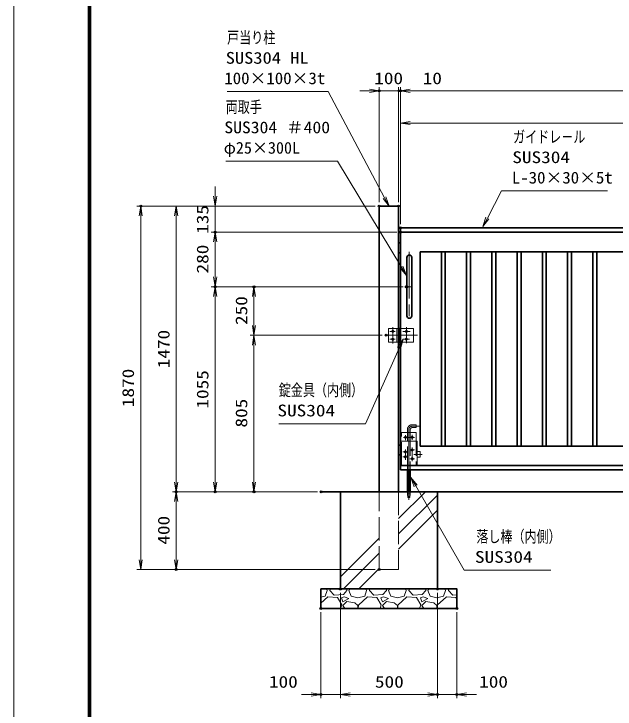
# Model space of a CAD drawing. Units: millimetres at full size, sheet at 1:20. Extents: x -5940 to 5940, y -4200 to 4200.
# Drawn here: x -5940 to -2846, y -2222 to 1354 of the extents above; entities that cross this region are included whole.
import ezdxf
from ezdxf.enums import TextEntityAlignment as Align

# ---------------------------------------------------------------- set-up
doc = ezdxf.new("R2010")
doc.units = ezdxf.units.MM
doc.header["$LTSCALE"] = 20
doc.header["$PDMODE"] = 32
doc.header["$PDSIZE"] = 10
doc.linetypes.add('DASHED', pattern=[7.5, 6, -1.5])
doc.linetypes.add('USER1', pattern=[18, 12, -1.5, 3, -1.5])
for name, color, linetype, lineweight in [('0-0_D-TTL', 7, 'Continuous', 18), ('0-1_軸線', 200, 'USER1', 15), ('0-2_寸法線', 4, 'Continuous', 18), ('0-3_0', 7, 'Continuous', 18), ('0-5_外形線', 7, 'Continuous', 35), ('0-6_隠れ線', 140, 'DASHED', 18), ('0-7_細線', 2, 'Continuous', 35), ('0-C_ハッチング', 253, 'Continuous', 13)]:
    doc.layers.add(name, color=color, linetype=linetype, lineweight=lineweight)
doc.layers.add('0-4_Defpoints', color=7, linetype='Continuous')
doc.styles.add('ＭＳ ゴシック', font='')
doc.styles.get('ＭＳ ゴシック').set_extended_font_data('MS Gothic')

# ---------------------------------------------------------------- blocks, each defined once
blk = doc.blocks.new('_Open')
at = {"layer": '0-3_0'}
blk.add_line((-20, 3.333), (0, 0), dxfattribs=at)
blk.add_lwpolyline([(-20, -3.333), (0, 0), (-20, 0)], dxfattribs=at)
blk = doc.blocks.new('_DOTSMALL')
at = {"layer": '0-3_0'}
for points in [[(0, 0), (-2.5, 0), (-2.48, 0.313)], [(0, 0), (-2.48, -0.313), (-2.5, 0)], [(0, 0), (-2.48, 0.313), (-2.421, 0.622)], [(0, 0), (-2.421, -0.622), (-2.48, -0.313)], [(0, 0), (-2.421, 0.622), (-2.324, 0.92)], [(0, 0), (-2.324, -0.92), (-2.421, -0.622)], [(0, 0), (-2.324, 0.92), (-2.191, 1.204)], [(0, 0), (-2.191, -1.204), (-2.324, -0.92)], [(0, 0), (-2.191, 1.204), (-2.023, 1.469)], [(0, 0), (-2.023, -1.469), (-2.191, -1.204)], [(0, 0), (-2.023, 1.469), (-1.822, 1.711)], [(0, 0), (-1.822, -1.711), (-2.023, -1.469)], [(0, 0), (-1.822, 1.711), (-1.594, 1.926)], [(0, 0), (-1.594, -1.926), (-1.822, -1.711)], [(0, 0), (-1.594, 1.926), (-1.34, 2.111)], [(0, 0), (-1.34, -2.111), (-1.594, -1.926)], [(0, 0), (-1.34, 2.111), (-1.064, 2.262)], [(0, 0), (-1.064, -2.262), (-1.34, -2.111)], [(0, 0), (-1.064, 2.262), (-0.773, 2.378)], [(0, 0), (-0.773, -2.378), (-1.064, -2.262)], [(0, 0), (-0.773, 2.378), (-0.468, 2.456)], [(0, 0), (-0.468, -2.456), (-0.773, -2.378)], [(0, 0), (-0.468, 2.456), (-0.157, 2.495)], [(0, 0), (-0.157, -2.495), (-0.468, -2.456)], [(0, 0), (-0.157, 2.495), (0.157, 2.495)], [(0, 0), (0.157, -2.495), (-0.157, -2.495)], [(0, 0), (0.157, 2.495), (0.468, 2.456)], [(0, 0), (0.468, 2.456), (0.773, 2.378)], [(0, 0), (0.773, 2.378), (1.064, 2.262)], [(0, 0), (1.064, 2.262), (1.34, 2.111)], [(0, 0), (1.34, 2.111), (1.594, 1.926)], [(0, 0), (1.594, 1.926), (1.822, 1.711)], [(0, 0), (1.822, 1.711), (2.023, 1.469)], [(0, 0), (2.023, 1.469), (2.191, 1.204)], [(0, 0), (2.191, 1.204), (2.324, 0.92)], [(0, 0), (2.324, 0.92), (2.421, 0.622)], [(0, 0), (2.421, 0.622), (2.48, 0.313)], [(0, 0), (2.48, 0.313), (2.5, 0)], [(0, 0), (0.468, -2.456), (0.157, -2.495)], [(0, 0), (0.773, -2.378), (0.468, -2.456)], [(0, 0), (1.064, -2.262), (0.773, -2.378)], [(0, 0), (1.34, -2.111), (1.064, -2.262)], [(0, 0), (1.594, -1.926), (1.34, -2.111)], [(0, 0), (1.822, -1.711), (1.594, -1.926)], [(0, 0), (2.023, -1.469), (1.822, -1.711)], [(0, 0), (2.191, -1.204), (2.023, -1.469)], [(0, 0), (2.324, -0.92), (2.191, -1.204)], [(0, 0), (2.421, -0.622), (2.324, -0.92)], [(0, 0), (2.48, -0.313), (2.421, -0.622)], [(0, 0), (2.5, 0), (2.48, -0.313)]]:
    blk.add_solid(points, dxfattribs=at)
blk = doc.blocks.new('S19')
at = {"layer": '0-2_寸法線'}
for points in [[(8829764.4, 2972042.6), (8818837.2, 2972042.6), (8817389.1, 2969254.2), (8816928.2, 2968366.7)], [(8817241.2, 2969331), (8816928.2, 2968366.7), (8817537, 2969177.4)]]:
    blk.add_lwpolyline(points, dxfattribs=at)
at = {"layer": '0-2_寸法線', "color": 254, "style": 'ＭＳ ゴシック'}
for s, width, p in [('ガイドレ－ル', 0.75, (8820034.8, 2976639.5)), ('SUS304', 1.2, (8819953.2, 2974539.5)), ('L-30×30×5t', 1.05, (8819905.2, 2972439.5))]:
    blk.add_text(s, height=1212, dxfattribs=dict(at, width=width)).set_placement(p, align=Align.BOTTOM_LEFT)
blk = doc.blocks.new('S21')
at = {"layer": '0-2_寸法線'}
for points in [[(8790595.3, 2982264), (8800994.5, 2982264), (8806796.9, 2971346.5), (8807266.2, 2970463.5)], [(8806649.8, 2971268.3), (8807266.2, 2970463.5), (8806944.1, 2971424.7)]]:
    blk.add_lwpolyline(points, dxfattribs=at)
at = {"layer": '0-2_寸法線', "color": 254, "style": 'ＭＳ ゴシック'}
for s, width, p in [('戸当り柱', 0.75, (8790595.3, 2986860.8)), ('SUS304 HL', 1.15, (8790451.3, 2984760.8)), ('100×100×3t', 1.05, (8790307.3, 2982660.8))]:
    blk.add_text(s, height=1212, dxfattribs=dict(at, width=width)).set_placement(p, align=Align.BOTTOM_LEFT)
blk = doc.blocks.new('S22')
at = {"layer": '0-2_寸法線'}
for points in [[(8790448.9, 2975113.1), (8801971.3, 2975113.1), (8808535.1, 2964205.9), (8809050.8, 2963349.1)], [(8808392.3, 2964120), (8809050.8, 2963349.1), (8808677.9, 2964291.8)]]:
    blk.add_lwpolyline(points, dxfattribs=at)
at = {"layer": '0-2_寸法線', "color": 254, "style": 'ＭＳ ゴシック'}
for s, width, p in [('両取手', 0.75, (8790448.9, 2979709.9)), ('SUS304 ＃400', 1.1, (8790304.9, 2977609.9))]:
    blk.add_text(s, height=1212, dxfattribs=dict(at, width=width)).set_placement(p, align=Align.BOTTOM_LEFT)
blk.add_text('φ25×300L', height=1212, dxfattribs=at).set_placement((8790247.3, 2975509.9), align=Align.BOTTOM_LEFT)
blk = doc.blocks.new('S23')
at = {"layer": '0-2_寸法線'}
for points in [[(8823911.5, 2933020.5), (8814990.7, 2933020.5), (8810007, 2941689.8), (8809508.6, 2942556.8)], [(8810151.5, 2941772.9), (8809508.6, 2942556.8), (8809862.5, 2941606.8)]]:
    blk.add_lwpolyline(points, dxfattribs=at)
at = {"layer": '0-2_寸法線', "color": 254, "style": 'ＭＳ ゴシック'}
for s, width, p in [('落し棒（内側）', 0.75, (8816250.7, 2935517.4)), ('SUS304', 1.2, (8816106.7, 2933417.4))]:
    blk.add_text(s, height=1212, dxfattribs=dict(at, width=width)).set_placement(p, align=Align.BOTTOM_LEFT)
blk = doc.blocks.new('S24')
at = {"layer": '0-2_寸法線'}
for points in [[(8795916.1, 2948085.8), (8804836.9, 2948085.8), (8808295, 2955874), (8808700.8, 2956788)], [(8808447.3, 2955806.4), (8808700.8, 2956788), (8808142.7, 2955941.6)]]:
    blk.add_lwpolyline(points, dxfattribs=at)
at = {"layer": '0-2_寸法線', "color": 254, "style": 'ＭＳ ゴシック'}
for s, width, p in [('錠金具（内側）', 0.75, (8795916.1, 2950582.7)), ('SUS304', 1.2, (8795772.1, 2948482.7))]:
    blk.add_text(s, height=1212, dxfattribs=dict(at, width=width)).set_placement(p, align=Align.BOTTOM_LEFT)

msp = doc.modelspace()

# ---------------------------------------------------------------- linework, layer by layer
at = {"layer": '0-0_D-TTL'}
for points in [[(-5940, -4200), (5940, -4200), (5940, 4200), (-5940, 4200)], [(-5558.14, 3889.71), (5558.14, 3889.71), (5558.14, -3888.86), (-5558.14, -3888.86)], [(-5554.61, 3886.18), (5554.61, 3886.18), (5554.61, -3885.32), (-5554.61, -3885.32)], [(-5551.07, 3882.64), (5551.07, 3882.64), (5551.07, -3881.79), (-5551.07, -3881.79)], [(-5547.54, 3879.11), (5547.54, 3879.11), (5547.54, -3878.25), (-5547.54, -3878.25)], [(-5544, 3875.57), (5544, 3875.57), (5544, -3874.71), (-5544, -3874.71)]]:
    msp.add_lwpolyline(points, close=True, dxfattribs=at)
at = {"layer": '0-1_軸線'}
for p, q in [((-3904.75, 129.45), (-3904.75, -228.05)), ((-3918.5, -49.3), (-3891, -49.3)), ((-3977.22, -279.3), (-4005.43, -279.3)), ((-3989.75, -341.54), (-3989.75, -256.91)), ((-3899.65, -279.3), (-3938.43, -279.3)), ((-3919.75, -258.09), (-3919.75, -340.37)), ((-3949.75, -299.3), (-4024.24, -299.3)), ((-3862.03, -299.3), (-3949.75, -299.3)), ((-3904.35, -319.3), (-3937.26, -319.3)), ((-3907.25, -784.3), (-3907.25, -969.3)), ((-3889.75, -766.8), (-3845.4, -766.8)), ((-3924.75, -839.38), (-3924.75, -812.38)), ((-3889.75, -837.35), (-3889.75, -811.71)), ((-3935.31, -824.3), (-3878.61, -824.3)), ((-3924.75, -940.62), (-3924.75, -887.3)), ((-3902.24, -889.3), (-3877.94, -889.3)), ((-3889.75, -947.37), (-3889.75, -876.5)), ((-3938.01, -924.3), (-3913.03, -924.3)), ((-3937.33, -899.3), (-3912.36, -899.3)), ((-3882.14, -911.8), (-3838.05, -911.8)), ((-3902.24, -934.3), (-3878.61, -934.3)), ((-3907.25, -969.3), (-3907.25, -1146.03))]:
    msp.add_line(p, q, dxfattribs=at)
msp.add_arc((-3889.75, -784.3), 17.5, 90, 180, dxfattribs=at)
at = {"layer": '0-2_寸法線'}
for p, q in [((-4059.75, 385.7), (-4059.75, 977.89)), ((-3959.75, 385.7), (-3959.75, 977.89)), ((-3959.75, 385.7), (-3959.75, 977.89)), ((-3949.75, 273.2), (-3949.75, 977.89)), ((-3949.75, 273.2), (-3949.75, 977.89)), ((-4109.75, 957.89), (-4159.75, 957.89)), ((-3959.75, 957.89), (-4059.75, 957.89)), ((-3959.75, 957.89), (-3949.75, 957.89)), ((-3949.75, 957.89), (3250.25, 957.89)), ((-3899.75, 957.89), (-3849.75, 957.89)), ((-3949.75, 273.2), (-3949.75, 812.57)), ((-3949.75, 792.57), (2050.25, 792.57)), ((-4904.26, 415.7), (-4904.26, 465.7)), ((-4079.75, 365.7), (-5307.4, 365.7)), ((-5287.4, -1504.3), (-5287.4, 365.7)), ((-4079.75, 365.7), (-5124.26, 365.7)), ((-5104.26, 365.7), (-5104.26, -1104.3)), ((-4079.75, 365.7), (-4924.26, 365.7)), ((-4904.26, 365.7), (-4904.26, 230.7)), ((-3969.75, 230.7), (-4924.26, 230.7)), ((-3969.75, 230.7), (-4924.26, 230.7)), ((-4904.26, 230.7), (-4904.26, -49.3)), ((-4904.26, 180.7), (-4904.26, 130.7)), ((-3937.25, -49.3), (-4924.26, -49.3)), ((-3940.25, -49.3), (-4924.26, -49.3)), ((-4904.26, -49.3), (-4904.26, -1104.3)), ((-3940.25, -49.3), (-4724.26, -49.3)), ((-4704.26, -299.3), (-4704.26, -49.3)), ((-4044.24, -299.3), (-4724.26, -299.3)), ((-4044.24, -299.3), (-4724.26, -299.3)), ((-4704.26, -299.3), (-4704.26, -1104.3)), ((-4378.17, -1104.3), (-5124.26, -1104.3)), ((-4378.17, -1104.3), (-5124.26, -1104.3)), ((-5104.26, -1104.3), (-5104.26, -1504.3)), ((-4378.17, -1104.3), (-4924.26, -1104.3)), ((-4378.17, -1104.3), (-4724.26, -1104.3)), ((-4079.75, -1504.3), (-5307.4, -1504.3)), ((-4079.75, -1504.3), (-5124.26, -1504.3)), ((-4259.75, -1624.3), (-4259.75, -2166.56)), ((-4259.75, -1624.3), (-4259.75, -2166.56)), ((-3759.75, -1624.3), (-3759.75, -2166.56)), ((-3759.75, -1624.3), (-3759.75, -2166.56)), ((-4359.75, -1724.3), (-4359.75, -2166.56)), ((-3659.75, -1724.3), (-3659.75, -2166.56)), ((-4409.75, -2146.56), (-4459.75, -2146.56)), ((-4259.75, -2146.56), (-4359.75, -2146.56)), ((-4259.75, -2146.56), (-3759.75, -2146.56)), ((-4209.75, -2146.56), (-4159.75, -2146.56)), ((-3809.75, -2146.56), (-3859.75, -2146.56)), ((-3759.75, -2146.56), (-3659.75, -2146.56)), ((-3609.75, -2146.56), (-3559.75, -2146.56))]:
    msp.add_line(p, q, dxfattribs=at)
at = {"layer": '0-4_Defpoints'}
for p in [(-4059.75, 957.89), (-3949.75, 957.89), (-5287.4, 365.7), (-4059.75, 365.7), (-4059.75, 365.7), (-3959.75, 365.7), (-3949.75, 253.2), (-4904.26, 230.7), (-3949.75, 230.7), (-4904.26, -49.3), (-4704.26, -49.3), (-3920.25, -49.3), (-3917.25, -49.3), (-4024.24, -299.3), (-5104.26, -1104.3), (-4904.26, -1104.3), (-4704.26, -1104.3), (-4358.17, -1104.3), (-5104.26, -1504.3), (-4059.75, -1504.3), (-4259.75, -1604.3), (-3759.75, -1604.3), (-4359.75, -1704.3), (-3659.75, -1704.3), (-4359.75, -2146.56), (-3759.75, -2146.56), (-3659.75, -2146.56)]:
    msp.add_point(p, dxfattribs=at)
at = {"layer": '0-5_外形線'}
for p, q in [((-4059.75, 365.7), (-4059.75, -1104.3)), ((-3959.75, 365.7), (-4059.75, 365.7)), ((-3959.75, -1104.3), (-3959.75, 365.7)), ((2050.25, 253.2), (-3949.75, 253.2)), ((-3949.75, 230.7), (-3949.75, 253.2)), ((-3949.75, 230.7), (2050.25, 230.7)), ((-3949.75, -969.3), (-3949.75, 230.7)), ((-3849.75, 130.7), (2050.25, 130.7)), ((-3849.75, -869.3), (-3849.75, 130.7)), ((-3739.75, -869.3), (-3739.75, 130.7)), ((-3719.75, -869.3), (-3719.75, 130.7)), ((-3609.75, -869.3), (-3609.75, 130.7)), ((-3589.75, -869.3), (-3589.75, 130.7)), ((-3479.75, -869.3), (-3479.75, 130.7)), ((-3459.75, -869.3), (-3459.75, 130.7)), ((-3349.75, -869.3), (-3349.75, 130.7)), ((-3329.75, -869.3), (-3329.75, 130.7)), ((-3219.75, -869.3), (-3219.75, 130.7)), ((-3199.75, -869.3), (-3199.75, 130.7)), ((-3089.75, -869.3), (-3089.75, 130.7)), ((-3069.75, -869.3), (-3069.75, 130.7)), ((-2959.75, -869.3), (-2959.75, 130.7)), ((-2939.75, -869.3), (-2939.75, 130.7)), ((-3917.25, 100.7), (-3917.25, -199.3)), ((-3892.25, 100.7), (-3892.25, -199.3)), ((-3957.75, -264.3), (-3957.75, -334.3)), ((-3949.75, -264.3), (-3957.75, -264.3)), ((-3949.75, -334.3), (-3957.75, -334.3)), ((2050.25, -869.3), (-3849.75, -869.3)), ((-3949.75, -969.3), (2050.25, -969.3)), ((-3949.75, -991.8), (-3949.75, -969.3)), ((-3849.75, -991.8), (-3949.75, -991.8)), ((-3914.75, -1104.3), (-3914.75, -991.8)), ((-3899.75, -1104.3), (-3899.75, -991.8)), ((-3849.75, -991.8), (2050.25, -991.8)), ((-4358.17, -1104.3), (3450.25, -1104.3))]:
    msp.add_line(p, q, dxfattribs=at)
for points in [[(-3949.75, 175.7), (-3959.75, 175.7), (-3959.75, 125.7), (-3949.75, 125.7)], [(-3949.75, -864.3), (-3959.75, -864.3), (-3959.75, -914.3), (-3949.75, -914.3)]]:
    msp.add_lwpolyline(points, close=True, dxfattribs=at)
for centre, start, end in [((-3904.75, 100.7), 0, 180), ((-3904.75, -199.3), 180, 0)]:
    msp.add_arc(centre, 12.5, start, end, dxfattribs=at)
at = {"layer": '0-6_隠れ線'}
for p, q in [((-4012.75, -334.3), (-4012.75, -264.3)), ((-4012.75, -264.3), (-3962.75, -264.3)), ((-3968.75, -264.3), (-3968.75, -334.3)), ((-3962.75, -264.3), (-3962.75, -334.3)), ((-3882.75, -264.3), (-3949.75, -264.3)), ((-3948.75, -264.3), (-3948.75, -334.3)), ((-3882.75, -264.3), (-3882.75, -334.3)), ((-3977.22, -319.3), (-4004.26, -319.3)), ((-3962.75, -334.3), (-4012.75, -334.3)), ((-3882.75, -334.3), (-3949.75, -334.3)), ((-3914.75, -784.3), (-3914.75, -799.3)), ((-3899.75, -784.3), (-3899.75, -799.3)), ((-3869.75, -759.3), (-3889.75, -759.3)), ((-3869.75, -774.3), (-3889.75, -774.3)), ((-3869.75, -759.3), (-3869.75, -774.3)), ((-3944.75, -969.3), (-3944.75, -799.3)), ((-3944.75, -799.3), (-3869.75, -799.3)), ((-3914.75, -991.8), (-3914.75, -799.3)), ((-3899.75, -799.3), (-3899.75, -991.8)), ((-3869.75, -799.3), (-3869.75, -969.3)), ((-3944.75, -844.3), (-3869.75, -844.3)), ((-3869.75, -844.3), (-3864.75, -844.3)), ((-3864.75, -844.3), (-3864.75, -969.3)), ((-3864.75, -896.8), (-3849.75, -896.8)), ((-3849.75, -926.8), (-3864.75, -926.8)), ((-3849.75, -896.8), (-3849.75, -926.8)), ((-4059.75, -1504.3), (-4059.75, -1104.3)), ((-3959.75, -1104.3), (-3959.75, -1504.3)), ((-3914.75, -1114.3), (-3914.75, -1104.3)), ((-3899.75, -1114.3), (-3899.75, -1104.3)), ((-3899.75, -1114.3), (-3914.75, -1114.3)), ((-3914.75, -1114.3), (-3912.25, -1134.3)), ((-3912.25, -1134.3), (-3902.25, -1134.3)), ((-3902.25, -1134.3), (-3899.75, -1114.3)), ((-4059.75, -1504.3), (-3959.75, -1504.3))]:
    msp.add_line(p, q, dxfattribs=at)
for centre in [(-3989.75, -279.3), (-3919.75, -279.3), (-3989.75, -319.3), (-3919.75, -319.3), (-3924.75, -824.3), (-3889.75, -824.3), (-3889.75, -889.3), (-3924.75, -899.3), (-3924.75, -924.3), (-3889.75, -934.3)]:
    msp.add_circle(centre, 5, dxfattribs=at)
for radius in [25, 10]:
    msp.add_arc((-3889.75, -784.3), radius, 90, 180, dxfattribs=at)
at = {"layer": '0-7_細線'}
for p, q in [((-4259.75, -1604.3), (-4259.75, -1104.3)), ((-3759.75, -1604.3), (-3759.75, -1104.3)), ((-3759.75, -1604.3), (-4259.75, -1604.3))]:
    msp.add_line(p, q, dxfattribs=at)
msp.add_lwpolyline([(-4359.75, -1704.3), (-3659.75, -1704.3), (-3659.75, -1604.3), (-4359.75, -1604.3)], close=True, dxfattribs=at)
at = {"layer": '0-C_ハッチング'}
for p, q in [((-3959.75, -1242.25), (-3821.8, -1104.3)), ((-3959.75, -1320.82), (-3759.75, -1120.82)), ((-3959.75, -1399.4), (-3759.75, -1199.4)), ((-4259.75, -1542.25), (-4059.75, -1342.25)), ((-4243.22, -1604.3), (-4059.75, -1420.82)), ((-4164.65, -1604.3), (-4059.75, -1499.4)), ((-4331.08, -1604.3), (-4327.53, -1612.01)), ((-4313.3, -1612.01), (-4310.41, -1604.3)), ((-4225.93, -1612.01), (-4227.47, -1604.3)), ((-4213.74, -1612.01), (-4210.43, -1604.3)), ((-4127.88, -1604.3), (-4124.33, -1612.01)), ((-4110.1, -1612.01), (-4107.21, -1604.3)), ((-4022.73, -1612.01), (-4024.27, -1604.3)), ((-4010.54, -1612.01), (-4007.23, -1604.3)), ((-3924.68, -1604.3), (-3921.13, -1612.01)), ((-3906.9, -1612.01), (-3904.01, -1604.3)), ((-3819.53, -1612.01), (-3821.07, -1604.3)), ((-3807.34, -1612.01), (-3804.03, -1604.3)), ((-3721.48, -1604.3), (-3717.93, -1612.01)), ((-3703.7, -1612.01), (-3700.81, -1604.3)), ((-4359.75, -1646.94), (-4337.69, -1640.45)), ((-4323.46, -1644.52), (-4359.75, -1677.64)), ((-4337.69, -1640.45), (-4327.53, -1612.01)), ((-4274.7, -1648.58), (-4323.46, -1644.52)), ((-4290.95, -1636.39), (-4313.3, -1612.01)), ((-4244.22, -1632.33), (-4290.95, -1636.39)), ((-4240.15, -1644.52), (-4254.38, -1650.61)), ((-4225.93, -1612.01), (-4244.22, -1632.33)), ((-4215.77, -1652.65), (-4240.15, -1644.52)), ((-4215.77, -1612.01), (-4203.58, -1640.45)), ((-4203.58, -1640.45), (-4169.03, -1650.61)), ((-4169.03, -1650.61), (-4134.49, -1640.45)), ((-4120.26, -1644.52), (-4167, -1687.19)), ((-4134.49, -1640.45), (-4124.33, -1612.01)), ((-4071.5, -1648.58), (-4120.26, -1644.52)), ((-4087.75, -1636.39), (-4110.1, -1612.01)), ((-4041.02, -1632.33), (-4087.75, -1636.39)), ((-4036.95, -1644.52), (-4051.18, -1650.61)), ((-4022.73, -1612.01), (-4041.02, -1632.33)), ((-4012.57, -1652.65), (-4036.95, -1644.52)), ((-4012.57, -1612.01), (-4000.38, -1640.45)), ((-4000.38, -1640.45), (-3965.83, -1650.61)), ((-3965.83, -1650.61), (-3931.29, -1640.45)), ((-3917.06, -1644.52), (-3963.8, -1687.19)), ((-3931.29, -1640.45), (-3921.13, -1612.01)), ((-3868.3, -1648.58), (-3917.06, -1644.52)), ((-3884.55, -1636.39), (-3906.9, -1612.01)), ((-3837.82, -1632.33), (-3884.55, -1636.39)), ((-3833.75, -1644.52), (-3847.98, -1650.61)), ((-3819.53, -1612.01), (-3837.82, -1632.33)), ((-3809.37, -1652.65), (-3833.75, -1644.52)), ((-3809.37, -1612.01), (-3797.18, -1640.45)), ((-3797.18, -1640.45), (-3762.63, -1650.61)), ((-3762.63, -1650.61), (-3728.09, -1640.45)), ((-3713.86, -1644.52), (-3760.6, -1687.19)), ((-3728.09, -1640.45), (-3717.93, -1612.01)), ((-3665.1, -1648.58), (-3713.86, -1644.52)), ((-3681.35, -1636.39), (-3703.7, -1612.01)), ((-3659.75, -1634.51), (-3681.35, -1636.39)), ((-4252.34, -1685.16), (-4274.7, -1648.58)), ((-4254.38, -1650.61), (-4246.25, -1670.93)), ((-4246.25, -1670.93), (-4215.77, -1652.65)), ((-4225.93, -1668.9), (-4246.25, -1689.22)), ((-4185.29, -1675), (-4225.93, -1668.9)), ((-4169.03, -1689.22), (-4185.29, -1675)), ((-4049.14, -1685.16), (-4071.5, -1648.58)), ((-4051.18, -1650.61), (-4043.05, -1670.93)), ((-4043.05, -1670.93), (-4012.57, -1652.65)), ((-4022.73, -1668.9), (-4043.05, -1689.22)), ((-3982.09, -1675), (-4022.73, -1668.9)), ((-3965.83, -1689.22), (-3982.09, -1675)), ((-3845.94, -1685.16), (-3868.3, -1648.58)), ((-3847.98, -1650.61), (-3839.85, -1670.93)), ((-3839.85, -1670.93), (-3809.37, -1652.65)), ((-3819.53, -1668.9), (-3839.85, -1689.22)), ((-3778.89, -1675), (-3819.53, -1668.9)), ((-3762.63, -1689.22), (-3778.89, -1675)), ((-3659.75, -1657.34), (-3665.1, -1648.58)), ((-4258.47, -1704.3), (-4252.34, -1685.16)), ((-4246.25, -1689.22), (-4236.2, -1704.3)), ((-4170.64, -1704.3), (-4169.03, -1701.41)), ((-4169.03, -1701.41), (-4169.03, -1689.22)), ((-4167, -1687.19), (-4167.81, -1704.3)), ((-4055.27, -1704.3), (-4049.14, -1685.16)), ((-4043.05, -1689.22), (-4033, -1704.3)), ((-3967.44, -1704.3), (-3965.83, -1701.41)), ((-3965.83, -1701.41), (-3965.83, -1689.22)), ((-3963.8, -1687.19), (-3964.61, -1704.3)), ((-3852.07, -1704.3), (-3845.94, -1685.16)), ((-3839.85, -1689.22), (-3829.8, -1704.3)), ((-3764.24, -1704.3), (-3762.63, -1701.41)), ((-3762.63, -1701.41), (-3762.63, -1689.22)), ((-3760.6, -1687.19), (-3761.41, -1704.3))]:
    msp.add_line(p, q, dxfattribs=at)

# ---------------------------------------------------------------- block references
at = {"layer": '0-2_寸法線'}
for name, p, xscale, yscale in [('S21', (-444372.3, -148158.7), 0.05, 0.05), ('_Open', (-4059.75, 957.89), 2.5, 2.5), ('_DOTSMALL', (-3959.75, 957.89), 2.5, 2.5), ('S22', (-444372.3, -148158.7), 0.05, 0.05), ('S19', (-444372.3, -148158.7), 0.05, 0.05), ('S24', (-444372.3, -148158.7), 0.05, 0.05), ('S23', (-444372.3, -148158.7), 0.05, 0.05), ('_Open', (-4359.75, -2146.56), 2.5, 2.5), ('_Open', (-3759.75, -2146.56), 2.5, 2.5), ('_Open', (-3759.75, -2146.56), 2.5, 2.5)]:
    msp.add_blockref(name, p, dxfattribs=dict(at, xscale=xscale, yscale=yscale))
at = {"layer": '0-2_寸法線', "xscale": 2.5, "yscale": 2.5}
for name, p, rotation in [('_Open', (-3949.75, 957.89), 180), ('_Open', (-3949.75, 957.89), 180), ('_DOTSMALL', (-3959.75, 957.89), 180), ('_Open', (-3949.75, 792.57), 180), ('_Open', (-4904.26, 365.7), 270), ('_Open', (-5287.4, 365.7), 90), ('_Open', (-5104.26, 365.7), 90), ('_Open', (-4904.26, 230.7), 90), ('_Open', (-4904.26, 230.7), 90), ('_Open', (-4904.26, -49.3), 270), ('_Open', (-4904.26, -49.3), 90), ('_Open', (-4704.26, -49.3), 90), ('_Open', (-4704.26, -299.3), 270), ('_Open', (-4704.26, -299.3), 90), ('_Open', (-5104.26, -1104.3), 270), ('_Open', (-4904.26, -1104.3), 270), ('_Open', (-4704.26, -1104.3), 270), ('_Open', (-5104.26, -1104.3), 90), ('_Open', (-5287.4, -1504.3), 270), ('_Open', (-5104.26, -1504.3), 270), ('_Open', (-4259.75, -2146.56), 180), ('_Open', (-4259.75, -2146.56), 180), ('_Open', (-3659.75, -2146.56), 180)]:
    msp.add_blockref(name, p, dxfattribs=dict(at, rotation=rotation))

# ---------------------------------------------------------------- texts
at = {"layer": '0-2_寸法線', "color": 254, "style": 'ＭＳ ゴシック', "width": 1.2}
for s, p in [('100', (-4085.35, 974.24)), ('10', (-3835.76, 974.24)), ('100', (-4627.26, -2130.22)), ('500', (-4081.75, -2130.22)), ('100', (-3545.33, -2130.22))]:
    msp.add_text(s, height=60.56, dxfattribs=at).set_placement(p, align=Align.BOTTOM_LEFT)
for s, p in [('135', (-4920.61, 222.6)), ('280', (-4920.61, 18.7)), ('250', (-4720.61, -246.3)), ('1470', (-5120.61, -468.9)), ('1870', (-5303.74, -668.9)), ('1055', (-4920.61, -676.4)), ('805', (-4720.61, -773.8)), ('400', (-5120.61, -1376.3))]:
    msp.add_text(s, height=60.56, rotation=90, dxfattribs=at).set_placement(p, align=Align.BOTTOM_LEFT)

doc.saveas('drawing.dxf')
